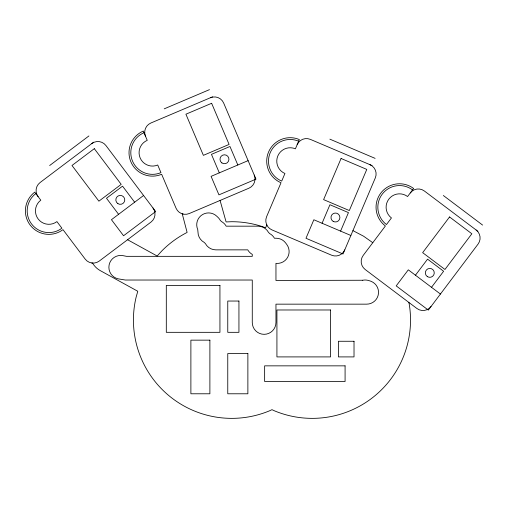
<?xml version="1.0" encoding="UTF-8"?>
<svg xmlns="http://www.w3.org/2000/svg" width="508" height="508" viewBox="0 0 508 508"><rect width="100%" height="100%" fill="white"/><g stroke="black" fill="none" stroke-linecap="round" stroke-linejoin="round"><path stroke-width="0.76" d="M322.078 223.253L329.933 204.737L348.45 212.598L340.589 231.108M415.449 275.209L427.552 259.15L443.611 271.253L431.508 287.312M49.651 165.532L88.913 135.947M93.618 142.196L40.081 182.537A10.058 10.058 0 0 0 38.1 196.621M143.573 195.491L111.449 219.697L123.552 235.756L155.677 211.55L105.918 145.517A10.058 10.058 0 0 0 91.834 143.535M164.224 108.845L209.48 89.637M212.535 96.838L150.825 123.031A10.058 10.058 0 0 0 145.498 136.22M248.107 160.636L211.087 176.352L218.942 194.862L255.969 179.146L223.66 103.041A10.058 10.058 0 0 0 210.477 97.714M91.802 262.992L92.564 263.036L93.104 263.963A20.11 20.11 0 0 0 100.267 270.618L137.782 291.268L136.144 297.085A98.323 98.323 0 0 0 269.38 410.877L271.977 409.677L274.574 410.877A98.323 98.323 0 0 0 409.315 304.654L408.87 302.431M183.051 214.084L182.245 213.83L187.115 232.429A98.323 98.323 0 0 0 162.223 250.507L157.143 256.007L127.565 239.732M329.857 139.154L375.107 158.369M372.053 165.564L310.344 139.37A10.058 10.058 0 0 0 297.155 144.697M350.876 235.477L313.849 219.761L305.987 238.271L343.014 253.987L375.323 177.876A10.058 10.058 0 0 0 369.995 164.694M352.933 230.626L363.576 236.201L372.789 242.697M443.338 195.497L482.6 225.082M477.895 231.331L424.351 190.983A10.058 10.058 0 0 0 410.267 192.964M440.43 294.037L408.305 269.831L396.202 285.89L428.327 310.102L478.085 244.069A10.058 10.058 0 0 0 476.11 229.984M134.652 202.216L122.549 186.15L106.483 198.253L118.593 214.319M266.529 224.39L266.871 225.076L265.544 227.781L262.134 226.524A98.323 98.323 0 0 0 231.75 221.71L226.098 221.933L220.078 200.45M237.827 164.998L229.965 146.488L211.455 154.349L219.31 172.86M412.553 189.929A21.679 21.679 0 0 0 382.2 194.196A21.679 21.679 0 0 0 386.467 224.549L391.439 217.945A13.405 13.405 0 0 1 388.804 199.168A13.405 13.405 0 0 1 407.581 196.532L413.633 188.5A23.463 23.463 0 0 0 380.771 193.116A23.463 23.463 0 0 0 385.388 225.977L363.201 255.422A10.058 10.058 0 0 0 365.182 269.507L416.935 308.508A10.058 10.058 0 0 0 431.019 306.527M298.641 141.199A21.679 21.679 0 0 0 270.218 152.686A21.679 21.679 0 0 0 281.705 181.108L284.931 173.495A13.405 13.405 0 0 1 277.832 155.918A13.405 13.405 0 0 1 295.408 148.812L299.339 139.554A23.463 23.463 0 0 0 268.573 151.987A23.463 23.463 0 0 0 281.007 182.753L266.598 216.694A10.058 10.058 0 0 0 271.926 229.883L331.578 255.2A10.058 10.058 0 0 0 344.761 249.873M144.012 132.721A21.679 21.679 0 0 0 132.524 161.144A21.679 21.679 0 0 0 160.947 172.631L157.721 165.017A13.405 13.405 0 0 1 140.138 157.912A13.405 13.405 0 0 1 147.244 140.335L143.313 131.077A23.463 23.463 0 0 0 130.88 161.842A23.463 23.463 0 0 0 161.646 174.276L176.054 208.216A10.058 10.058 0 0 0 189.243 213.544L248.895 188.22A10.058 10.058 0 0 0 254.222 175.038M35.814 193.586A21.679 21.679 0 0 0 31.547 223.945A21.679 21.679 0 0 0 61.906 228.213L56.928 221.609A13.405 13.405 0 0 1 38.151 218.967A13.405 13.405 0 0 1 40.792 200.19L34.741 192.157A23.463 23.463 0 0 0 30.124 225.019A23.463 23.463 0 0 0 62.979 229.641L85.173 259.086A10.058 10.058 0 0 0 99.257 261.068L151.009 222.066A10.058 10.058 0 0 0 152.991 207.982M341.071 158.483L323.609 199.625L349.32 210.541L366.782 169.399L341.071 158.483M449.548 216.96L422.65 252.654L444.957 269.469L471.856 233.775L449.548 216.96M94.304 148.673L71.996 165.481L98.895 201.174L121.202 184.366L94.304 148.673M211.633 103.289L185.915 114.205L203.378 155.346L229.095 144.431L211.633 103.289M362.744 280.251L275.958 280.473L275.958 263.328L276.65 263.404A11.843 11.843 0 0 0 286.823 244.558L285.725 243.065A11.843 11.843 0 0 0 276.181 238.239L274.428 238.239L273.964 237.471A11.843 11.843 0 0 0 269.697 233.604L268.529 232.429A11.843 11.843 0 0 0 258.083 226.174L226.155 226.174L225.698 225.4A11.843 11.843 0 0 0 221.431 221.539L220.18 220.212A11.843 11.843 0 0 0 217.989 217.38L216.745 216.192A11.843 11.843 0 0 0 197.733 229.546L197.968 231.985A11.843 11.843 0 0 0 204.229 242.424L205.403 243.599A11.843 11.843 0 0 0 215.849 249.86L247.771 249.86L248.234 250.628A11.843 11.843 0 0 0 251.504 253.898L252.273 254.356L252.273 256.337L126.498 256.337L123.006 255.651A11.843 11.843 0 0 0 109.099 264.986A11.843 11.843 0 0 0 118.434 278.892L125.343 280.029L252.273 280.029L252.273 322.485A11.843 11.843 0 0 0 264.116 334.327A11.843 11.843 0 0 0 275.958 322.485L275.958 304.159L366.687 304.159A11.843 11.843 0 0 0 371.158 281.349A28.391 28.391 0 0 0 368.497 280.499A11.843 11.843 0 0 0 362.744 280.251M219.939 285.401L166.306 285.401L166.306 332.327L219.939 332.327L219.939 285.401M238.938 301.041L227.762 301.041L227.762 332.327L238.938 332.327L238.938 301.041M330.556 309.982L276.923 309.982L276.923 356.908L330.556 356.908L330.556 309.982M209.887 340.15L190.887 340.15L190.887 393.783L209.887 393.783L209.887 340.15M354.019 341.268L338.379 341.268L338.379 356.908L354.019 356.908L354.019 341.268M247.872 353.555L227.762 353.555L227.762 393.783L247.872 393.783L247.872 353.555M345.084 365.849L264.636 365.849L264.636 381.489L345.084 381.489L345.084 365.849M427.349 276.612A4.47 4.47 0 0 0 434.257 273.126A4.47 4.47 0 0 0 427.787 268.884A4.47 4.47 0 0 0 427.349 276.612M333.172 221.361A4.47 4.47 0 0 0 339.909 217.551A4.47 4.47 0 0 0 333.235 213.62A4.47 4.47 0 0 0 333.172 221.361M221.894 162.916A4.47 4.47 0 0 0 228.917 159.664A4.47 4.47 0 0 0 222.587 155.207A4.47 4.47 0 0 0 221.894 162.916M117.907 203.651A4.47 4.47 0 0 0 124.765 200.063A4.47 4.47 0 0 0 118.231 195.917A4.47 4.47 0 0 0 117.907 203.651"/></g></svg>
